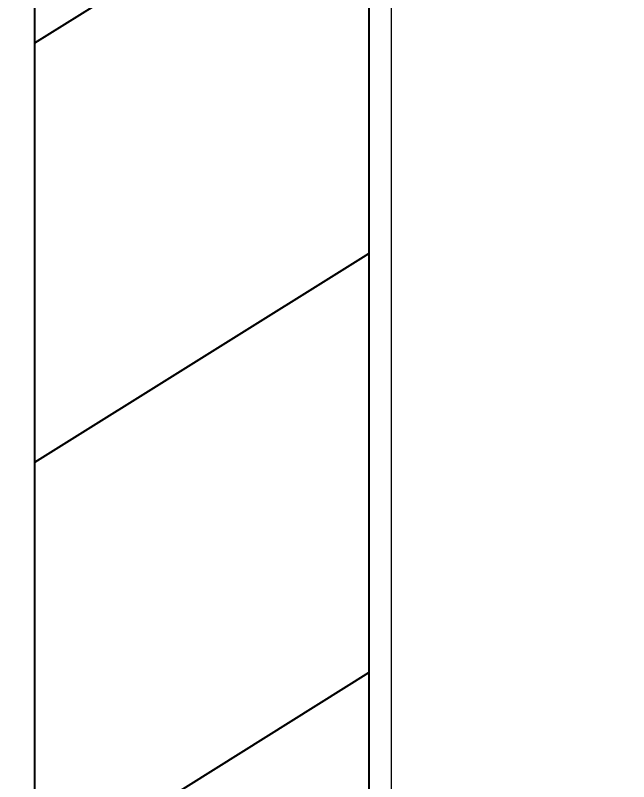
# Model space of a CAD drawing. Header units: millimetres. Extents: x 1464389 to 1998638, y -29162 to 256806.
# Drawn here: x 1952485.4 to 1952759.3, y 188454.2 to 188796.4 of the extents above; entities that cross this region are included whole.
import ezdxf

# ---------------------------------------------------------------- set-up
doc = ezdxf.new("R2010")
doc.units = ezdxf.units.MM
doc.header["$LTSCALE"] = 15
doc.header["$PDMODE"] = 35
doc.layers.get('0').update_dxf_attribs({"lineweight": 5})
doc.layers.add('dimension', color=1, linetype='Continuous', lineweight=25)
doc.layers.add('Layer 1', color=7, linetype='Continuous')
doc.layers.add('NEW WALL', color=5, linetype='Continuous')
doc.styles.add('ARIAL', font='arial.ttf')
doc.dimstyles.new('SC-25', dxfattribs={"dimtxt": 60, "dimasz": 30, "dimexe": 0, "dimexo": 0, "dimgap": 25, "dimtad": 0, "dimdec": 0, "dimzin": 0, "dimdsep": 46, "dimtxsty": 'ARIAL', "dimblk": 'ARCHTICK', "dimcen": 0.09, "dimdle": 3, "dimclrd": 251, "dimclre": 251, "dimclrt": 1, "dimadec": 0, "dimazin": 0, "dimtfac": 1, "dimtdec": 0, "dimtofl": 0, "dimtmove": 0, "dimatfit": 2, "dimfxl": 100, "dimtolj": 1, "dimtzin": 0, "dimarcsym": 0})

# ---------------------------------------------------------------- blocks, each defined once
blk = doc.blocks.new('_ArchTick')
at = {"color": 0, "linetype": 'ByBlock', "const_width": 0.15}
blk.add_lwpolyline([(-0.5, -0.5), (0.5, 0.5)], dxfattribs=at)
blk = doc.blocks.new('*D2889')
at = {"layer": 'Defpoints', "color": 0, "ltscale": 0.25, "transparency": 16777216}
for p in [(1952556.25, 191276.25), (1952322.11, 188023.75), (1952556.25, 188023.75)]:
    blk.add_point(p, dxfattribs=at)
at = {"layer": 'dimension', "color": 251, "lineweight": -2, "ltscale": 0.25, "transparency": 16777216}
for p, q in [((1952322.11, 191279.25), (1952322.11, 189764.79)), ((1952556.25, 191276.25), (1952322.11, 191276.25)), ((1952322.11, 188020.75), (1952322.11, 189535.2)), ((1952556.25, 188023.75), (1952322.11, 188023.75))]:
    blk.add_line(p, q, dxfattribs=at)
at = {"layer": 'dimension', "color": 251, "lineweight": -2, "ltscale": 0.25, "transparency": 16777216, "xscale": 30, "yscale": 30, "zscale": 30}
for p, rotation in [((1952322.11, 191276.25), 90), ((1952322.11, 188023.75), 270)]:
    blk.add_blockref('_ArchTick', p, dxfattribs=dict(at, rotation=rotation))
at = {"layer": 'dimension', "color": 1, "ltscale": 0.25, "transparency": 16777216, "insert": (1952322.11, 189650), "char_height": 60, "width": 179.1405, "attachment_point": 5, "rotation": 90, "style": 'ARIAL'}
blk.add_mtext('\\A1;3315', dxfattribs=at)
blk = doc.blocks.new('*D2890')
at = {"layer": 'Defpoints', "color": 0, "ltscale": 0.25, "transparency": 16777216}
for p in [(1952494.11, 189233.75), (1952414.11, 188033.75), (1952487.25, 188033.75)]:
    blk.add_point(p, dxfattribs=at)
at = {"layer": 'dimension', "color": 251, "lineweight": -2, "ltscale": 0.25, "transparency": 16777216}
for p, q in [((1952414.11, 189236.75), (1952414.11, 188745.41)), ((1952494.11, 189233.75), (1952414.11, 189233.75)), ((1952414.11, 188030.75), (1952414.11, 188522.08)), ((1952487.25, 188033.75), (1952414.11, 188033.75))]:
    blk.add_line(p, q, dxfattribs=at)
at = {"layer": 'dimension', "color": 251, "lineweight": -2, "ltscale": 0.25, "transparency": 16777216, "xscale": 30, "yscale": 30, "zscale": 30}
for p, rotation in [((1952414.11, 189233.75), 90), ((1952414.11, 188033.75), 270)]:
    blk.add_blockref('_ArchTick', p, dxfattribs=dict(at, rotation=rotation))
at = {"layer": 'dimension', "color": 1, "ltscale": 0.25, "transparency": 16777216, "insert": (1952414.11, 188633.75), "char_height": 60, "attachment_point": 5, "rotation": 90, "style": 'ARIAL'}
blk.add_mtext('\\A1;1200', dxfattribs=at)

msp = doc.modelspace()

# ---------------------------------------------------------------- hatches: boundary and pattern name
at = {"layer": 'Layer 1', "ltscale": 0.25}
h = msp.add_hatch(dxfattribs=at)
h.set_pattern_fill('ANSI31', color=8, scale=50, angle=167)
h.set_pattern_definition([(212, (326004.61, 478122.75), (84.124683, -134.627635), [])])
h.paths.add_polyline_path([(1952643.25, 191738.25), (1952494.11, 191738.25), (1952494.11, 188023.75), (1952643.25, 188023.75)])
h.paths.add_polyline_path([(1953993.68, 191738.25), (1953843.68, 191738.25), (1953843.68, 191288.25), (1953843.68, 188023.75), (1953993.68, 188023.75)])

# ---------------------------------------------------------------- linework, layer by layer
at = {"color": 4, "ltscale": 0.25}
msp.add_lwpolyline([(1952643.25, 191276.25), (1952653.25, 191276.25), (1952653.25, 188033.75), (1952643.25, 188033.75)], close=True, dxfattribs=at)
at = {"layer": 'NEW WALL', "color": 5}
msp.add_lwpolyline([(1952494.11, 191738.25), (1952643.25, 191738.25), (1952643.25, 188023.75), (1952494.11, 188023.75)], close=True, dxfattribs=at)

# ---------------------------------------------------------------- dimensions: what is measured, and where the dimension line sits
at = {"layer": 'dimension', "ltscale": 0.25}
dim = msp.add_linear_dim(base=(1952322.11, 188023.75), p1=(1952556.25, 191276.25), p2=(1952556.25, 188023.75), angle=90, text='3315', dimstyle='SC-25', override={"dimfxl": 15}, dxfattribs=at)
dim.commit()
dim.dimension.update_dxf_attribs({"geometry": '*D2889', "text_midpoint": (1952322.11, 189650)})
dim = msp.add_linear_dim(base=(1952414.11, 188033.75), p1=(1952494.11, 189233.75), p2=(1952487.25, 188033.75), angle=90, dimstyle='SC-25', override={"dimfxl": 15}, dxfattribs=at)
dim.commit()
dim.dimension.update_dxf_attribs({"geometry": '*D2890', "text_midpoint": (1952414.11, 188633.75)})

doc.saveas('drawing.dxf')
